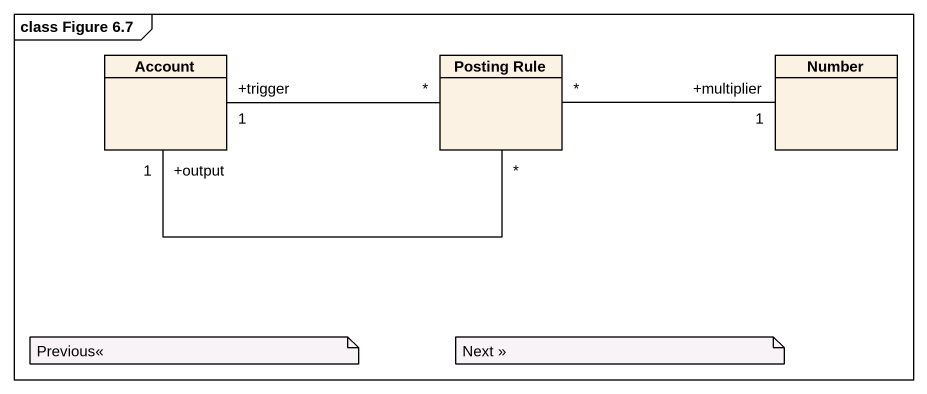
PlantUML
@startuml
mainframe class Figure 6.7
hide circle
hide empty members
class Account
class "Posting Rule" as Posting_Rule
class Number
Account "+output\n1" -right- "*" Posting_Rule
Account "+trigger\n1" -right- "*" Posting_Rule
Number "+multiplier\n1" -left- "*" Posting_Rule
note as N1
  Previous<<
end note
note as N2
  Next >>
end note
@enduml
